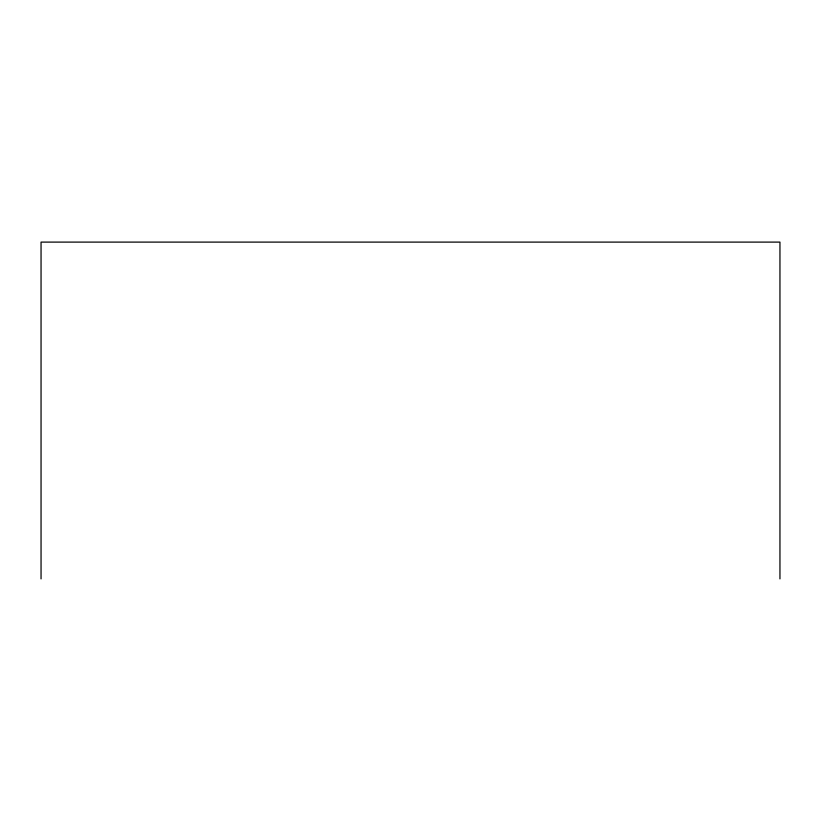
<?xml version="1.0" encoding="UTF-8"?>
<svg xmlns="http://www.w3.org/2000/svg" width="821" height="821" viewBox="0 0 821 821"><rect width="100%" height="100%" fill="white"/><g stroke="black" fill="none" stroke-linecap="round" stroke-linejoin="round"><path stroke-width="1.23" d="M779.95 578.897L779.95 242.103L41.05 242.103L41.05 578.897"/></g></svg>
